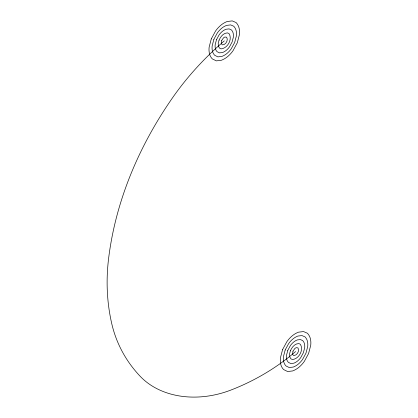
<?xml version="1.0" encoding="UTF-8"?>
<svg xmlns="http://www.w3.org/2000/svg" width="418" height="418" viewBox="0 0 418 418"><rect width="100%" height="100%" fill="white"/><g stroke="black" fill="none" stroke-linecap="round" stroke-linejoin="round"><path stroke-width="0.63" d="M295.583 351.554A179.463 141.608 -22.9 0 1 230.924 390.046A85.1 67.152 -22.9 0 1 140.087 376.205A179.463 141.608 -22.9 0 1 111.726 323.548A281.063 221.786 -22.9 0 1 108.628 258.293A424.615 335.053 -22.9 0 1 172.545 97.786A281.063 221.786 -22.9 0 1 224.283 40.886M211.278 38.905L209.152 47.093A28.105 22.18 -22.9 0 0 209.46 53.619A17.948 14.16 -22.9 0 0 212.297 58.886L216.32 60.876L221.378 60.27A17.948 14.16 -22.9 0 0 227.847 56.42A28.105 22.18 -22.9 0 0 233.019 50.73L237.283 42.866L239.409 34.678A28.105 22.18 -22.9 0 0 239.101 28.152A19.056 15.038 -22.9 0 0 236.092 22.562L232.241 20.9L227.183 21.506A17.948 14.16 -22.9 0 0 220.714 25.352A28.105 22.18 -22.9 0 0 215.542 31.042L211.278 38.905M213.88 39.302L212.177 45.855A22.483 17.744 -22.9 0 0 212.422 51.074A14.358 11.328 -22.9 0 0 214.695 55.286L217.914 56.874L221.958 56.393A14.358 11.328 -22.9 0 0 227.131 53.316A22.483 17.744 -22.9 0 0 231.274 48.76L234.681 42.474L236.384 35.922A22.483 17.744 -22.9 0 0 236.139 30.702A15.247 12.028 -22.9 0 0 233.73 26.229L230.647 24.897L226.603 25.383A14.358 11.328 -22.9 0 0 221.43 28.461A22.483 17.744 -22.9 0 0 217.287 33.012L213.88 39.302M216.482 39.7L215.202 44.611A16.866 13.308 -22.9 0 0 215.39 48.525A10.769 8.496 -22.9 0 0 217.088 51.686L219.507 52.877L222.538 52.516A10.769 8.496 -22.9 0 0 226.42 50.207A16.866 13.308 -22.9 0 0 229.524 46.795L232.079 42.077L233.359 37.16A16.866 13.308 -22.9 0 0 233.171 33.247A11.432 9.024 -22.9 0 0 231.368 29.892L229.054 28.894L226.023 29.26A10.769 8.496 -22.9 0 0 222.141 31.569A16.866 13.308 -22.9 0 0 219.037 34.981L216.482 39.7M219.079 40.097L218.227 43.367L218.353 45.98L219.487 48.086L221.096 48.88C227.638 48.347 232.69 39.203 229.007 33.555L227.465 32.891C223.374 32.928 220.61 36.695 219.079 40.097M221.681 40.489L221.315 43.435L221.885 44.486L222.689 44.883C225.96 44.616 228.484 40.044 226.645 37.223L224.863 37.009L223.567 37.782L221.681 40.489M282.584 349.573L280.452 357.761A28.105 22.18 -22.9 0 0 280.765 364.287A17.948 14.16 -22.9 0 0 283.597 369.554L287.626 371.539L292.684 370.938A17.948 14.16 -22.9 0 0 299.147 367.088A28.105 22.18 -22.9 0 0 304.325 361.398L308.583 353.534L310.715 345.346A28.105 22.18 -22.9 0 0 310.407 338.82A19.056 15.038 -22.9 0 0 307.392 333.23L303.541 331.568L298.483 332.174A17.948 14.16 -22.9 0 0 292.02 336.02A28.105 22.18 -22.9 0 0 286.847 341.71L282.584 349.573M285.186 349.97L283.477 356.523A22.483 17.744 -22.9 0 0 283.728 361.742A14.358 11.328 -22.9 0 0 285.996 365.954L289.214 367.542L293.264 367.061A14.358 11.328 -22.9 0 0 298.436 363.984A22.483 17.744 -22.9 0 0 302.575 359.428L305.986 353.137L307.69 346.59A22.483 17.744 -22.9 0 0 307.439 341.37A15.247 12.028 -22.9 0 0 305.03 336.898L301.953 335.565L297.903 336.051A14.358 11.328 -22.9 0 0 292.731 339.129A22.483 17.744 -22.9 0 0 288.592 343.68L285.186 349.97M287.783 350.368L286.508 355.279A16.866 13.308 -22.9 0 0 286.691 359.193A10.769 8.496 -22.9 0 0 288.394 362.354L290.808 363.545L293.844 363.185A10.769 8.496 -22.9 0 0 297.72 360.875A16.866 13.308 -22.9 0 0 300.829 357.463L303.384 352.745L304.665 347.828A16.866 13.308 -22.9 0 0 304.476 343.915A11.432 9.024 -22.9 0 0 302.669 340.56L300.359 339.562L297.323 339.923A10.769 8.496 -22.9 0 0 293.446 342.232A16.866 13.308 -22.9 0 0 290.343 345.649L287.783 350.368M290.385 350.765L289.533 354.036L289.653 356.648L290.792 358.754L292.401 359.548C298.943 359.015 303.996 349.871 300.307 344.223L298.765 343.559C294.68 343.596 291.91 347.363 290.385 350.765M292.981 351.157L292.621 354.103L293.185 355.154L293.99 355.551C297.261 355.284 299.79 350.712 297.945 347.891L296.163 347.677L294.873 348.45L292.981 351.157"/></g></svg>
